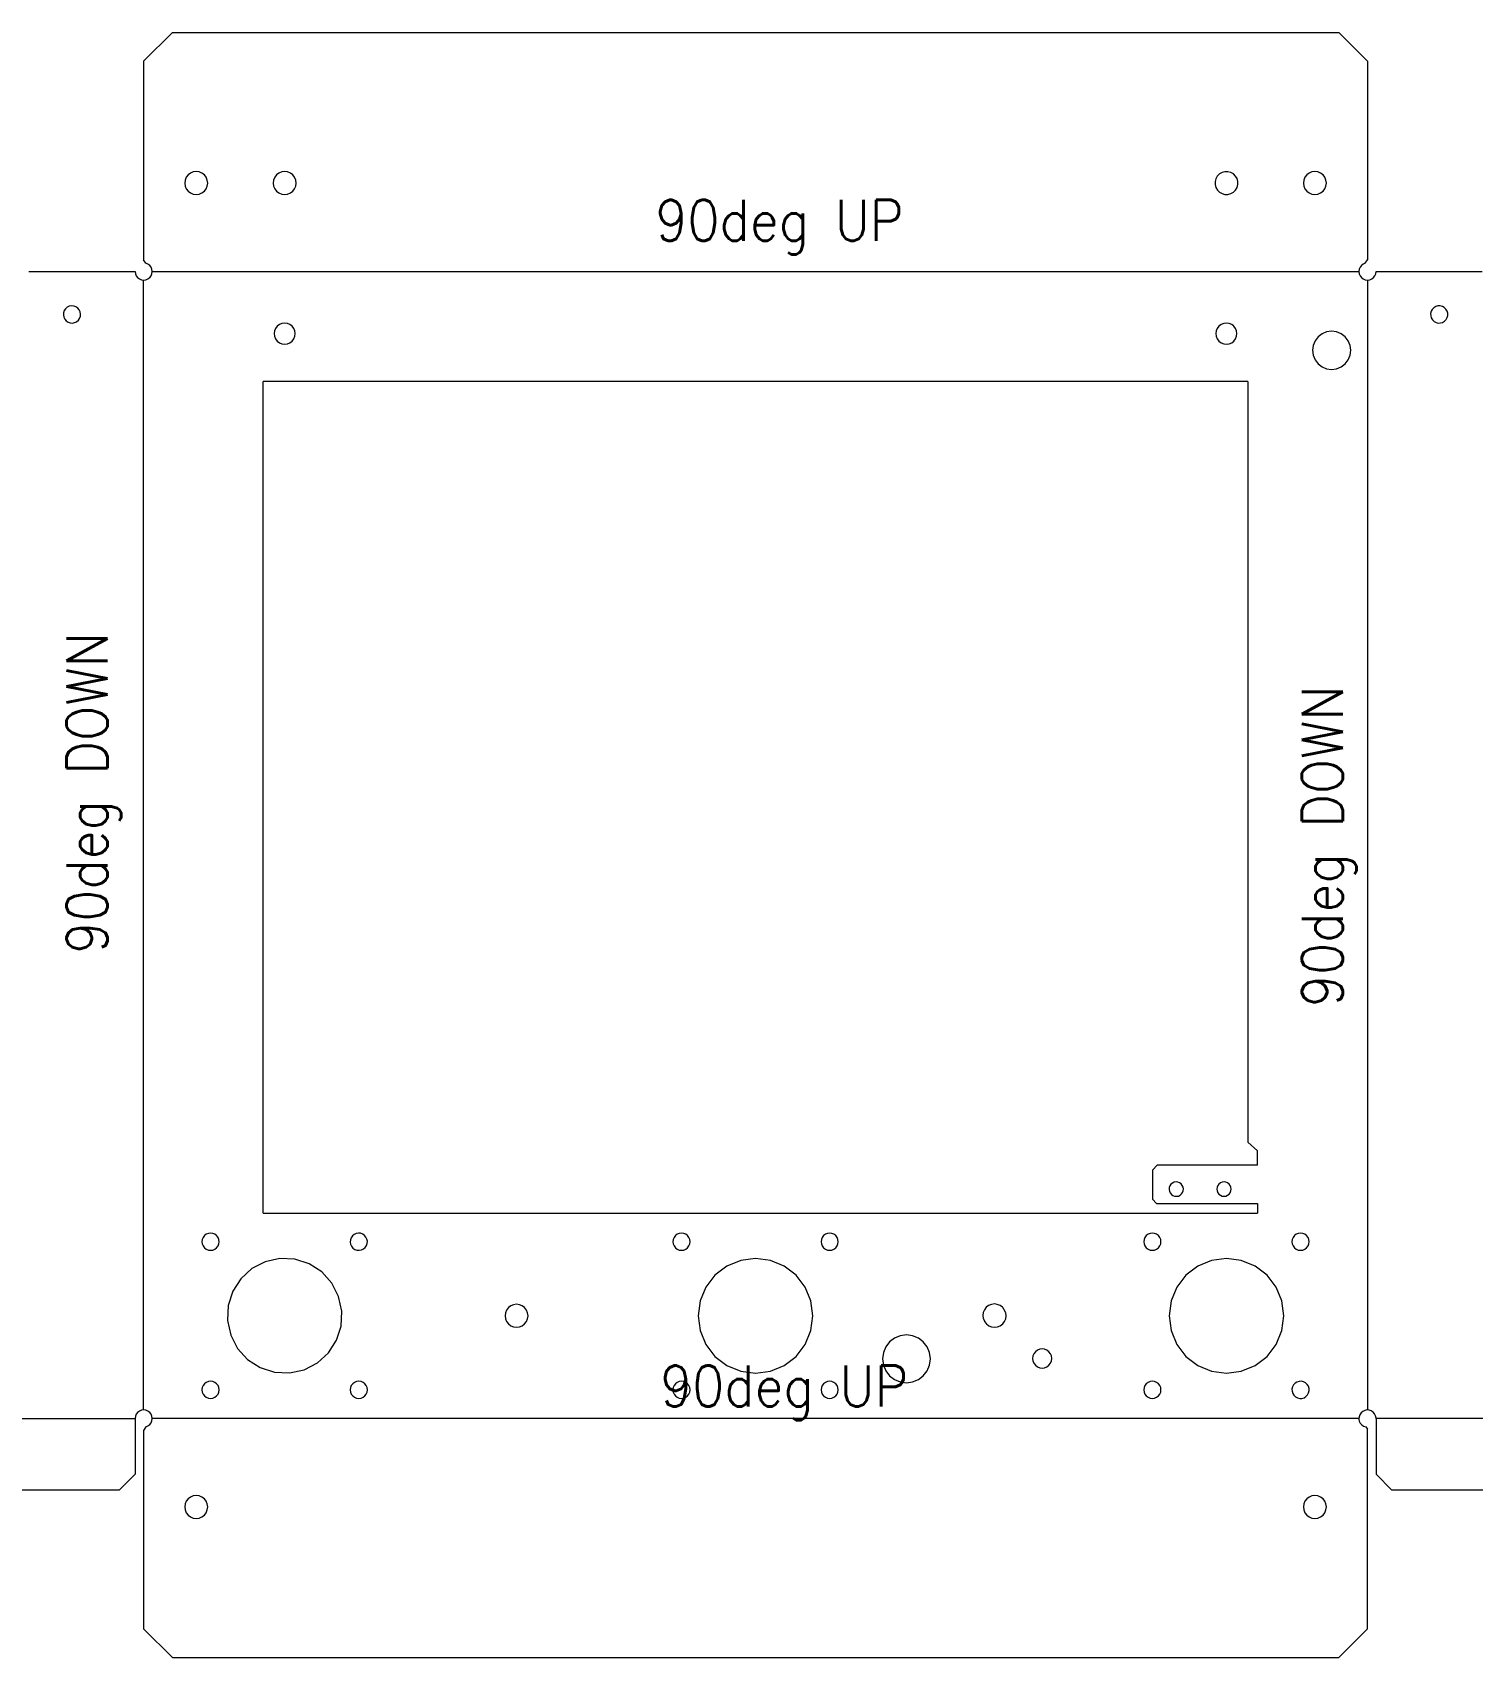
# Model space of a CAD drawing. Extents: x -503 to 536, y -315 to 202.
# Drawn here: x 3.7 to 305, y -315 to 25 of the extents above; entities that cross this region are included whole.
import ezdxf

# ---------------------------------------------------------------- set-up
doc = ezdxf.new("R2010")
doc.units = 0
doc.layers.get('0').update_dxf_attribs({"linetype": 'CONTINUOUS', "lineweight": 25, "true_color": 0xffffff})
doc.layers.add('Layer0', color=7, linetype='BYLAYER', lineweight=5)
doc.styles.add('textstyle1', font='')
doc.styles.add('textstyle12', font='')
doc.styles.add('textstyle13', font='')
doc.styles.add('textstyle2', font='')
doc.styles.get('textstyle1').set_extended_font_data('Standard')
doc.styles.get('textstyle12').set_extended_font_data('Standard')
doc.styles.get('textstyle13').set_extended_font_data('Standard')
doc.styles.get('textstyle2').set_extended_font_data('Standard')

msp = doc.modelspace()

# ---------------------------------------------------------------- linework, layer by layer
at = {"layer": 'Layer0'}
for p, q in [((27, 19), (33, 25)), ((33, 25), (277, 25)), ((283, 19), (277, 25)), ((27, 19), (27, -22.57)), ((283, 19), (283, -22.57)), ((35.68, -5.88), (35.6, -6.5)), ((35.6, -6.5), (35.68, -7.12)), ((35.92, -5.3), (35.68, -5.88)), ((36.3, -4.8), (35.92, -5.3)), ((36.8, -4.42), (36.3, -4.8)), ((37.38, -4.18), (36.8, -4.42)), ((38, -4.1), (37.38, -4.18)), ((38.62, -4.18), (38, -4.1)), ((39.2, -4.42), (38.62, -4.18)), ((39.7, -4.8), (39.2, -4.42)), ((40.08, -5.3), (39.7, -4.8)), ((40.32, -5.88), (40.08, -5.3)), ((40.4, -6.5), (40.32, -5.88)), ((40.32, -7.12), (40.4, -6.5)), ((54.18, -5.88), (54.1, -6.5)), ((54.1, -6.5), (54.18, -7.12)), ((54.42, -5.3), (54.18, -5.88)), ((54.8, -4.8), (54.42, -5.3)), ((55.3, -4.42), (54.8, -4.8)), ((55.88, -4.18), (55.3, -4.42)), ((56.5, -4.1), (55.88, -4.18)), ((57.12, -4.18), (56.5, -4.1)), ((57.7, -4.42), (57.12, -4.18)), ((58.2, -4.8), (57.7, -4.42)), ((58.58, -5.3), (58.2, -4.8)), ((58.82, -5.88), (58.58, -5.3)), ((58.9, -6.5), (58.82, -5.88)), ((58.82, -7.12), (58.9, -6.5)), ((251.28, -5.59), (251.12, -6.19)), ((251.12, -6.19), (251.12, -6.82)), ((251.59, -5.04), (251.28, -5.59)), ((252.03, -4.6), (251.59, -5.04)), ((252.58, -4.29), (252.03, -4.6)), ((253.18, -4.12), (252.58, -4.29)), ((253.81, -4.12), (253.18, -4.12)), ((254.41, -4.28), (253.81, -4.12)), ((254.96, -4.59), (254.41, -4.28)), ((255.4, -5.03), (254.96, -4.59)), ((255.71, -5.58), (255.4, -5.03)), ((255.88, -6.18), (255.71, -5.58)), ((255.88, -6.81), (255.88, -6.18)), ((269.68, -5.88), (269.6, -6.5)), ((269.6, -6.5), (269.68, -7.12)), ((269.92, -5.3), (269.68, -5.88)), ((270.3, -4.8), (269.92, -5.3)), ((270.8, -4.42), (270.3, -4.8)), ((271.38, -4.18), (270.8, -4.42)), ((272, -4.1), (271.38, -4.18)), ((272.62, -4.18), (272, -4.1)), ((273.2, -4.42), (272.62, -4.18)), ((273.7, -4.8), (273.2, -4.42)), ((274.08, -5.3), (273.7, -4.8)), ((274.32, -5.88), (274.08, -5.3)), ((274.4, -6.5), (274.32, -5.88)), ((274.32, -7.12), (274.4, -6.5)), ((35.68, -7.12), (35.92, -7.7)), ((35.92, -7.7), (36.3, -8.2)), ((36.3, -8.2), (36.8, -8.58)), ((36.8, -8.58), (37.38, -8.82)), ((37.38, -8.82), (38, -8.9)), ((38, -8.9), (38.62, -8.82)), ((38.62, -8.82), (39.2, -8.58)), ((39.2, -8.58), (39.7, -8.2)), ((39.7, -8.2), (40.08, -7.7)), ((40.08, -7.7), (40.32, -7.12)), ((54.18, -7.12), (54.42, -7.7)), ((54.42, -7.7), (54.8, -8.2)), ((54.8, -8.2), (55.3, -8.58)), ((55.3, -8.58), (55.88, -8.82)), ((55.88, -8.82), (56.5, -8.9)), ((56.5, -8.9), (57.12, -8.82)), ((57.12, -8.82), (57.7, -8.58)), ((57.7, -8.58), (58.2, -8.2)), ((58.2, -8.2), (58.58, -7.7)), ((58.58, -7.7), (58.82, -7.12)), ((251.12, -6.82), (251.29, -7.42)), ((251.29, -7.42), (251.6, -7.97)), ((251.6, -7.97), (252.04, -8.41)), ((252.04, -8.41), (252.59, -8.72)), ((252.59, -8.72), (253.19, -8.88)), ((253.19, -8.88), (253.82, -8.88)), ((253.82, -8.88), (254.42, -8.71)), ((254.42, -8.71), (254.97, -8.4)), ((254.97, -8.4), (255.41, -7.96)), ((255.41, -7.96), (255.72, -7.41)), ((255.72, -7.41), (255.88, -6.81)), ((269.68, -7.12), (269.92, -7.7)), ((269.92, -7.7), (270.3, -8.2)), ((270.3, -8.2), (270.8, -8.58)), ((270.8, -8.58), (271.38, -8.82)), ((271.38, -8.82), (272, -8.9)), ((272, -8.9), (272.62, -8.82)), ((272.62, -8.82), (273.2, -8.58)), ((273.2, -8.58), (273.7, -8.2)), ((273.7, -8.2), (274.08, -7.7)), ((274.08, -7.7), (274.32, -7.12)), ((27.47, -23.26), (27, -22.57)), ((27.9, -23.44), (27.47, -23.26)), ((28.27, -23.73), (27.9, -23.44)), ((28.56, -24.1), (28.27, -23.73)), ((281.73, -23.73), (281.44, -24.1)), ((282.1, -23.44), (281.73, -23.73)), ((282.53, -23.26), (282.1, -23.44)), ((282.53, -23.26), (283, -22.57)), ((3, -25), (25.2, -25)), ((25.2, -25), (25.26, -25.47)), ((25.26, -25.47), (25.44, -25.9)), ((25.44, -25.9), (25.73, -26.27)), ((25.73, -26.27), (26.1, -26.56)), ((26.1, -26.56), (26.53, -26.74)), ((26.53, -26.74), (27, -26.8)), ((27, -26.8), (27.47, -26.74)), ((27.47, -26.74), (27.9, -26.56)), ((27.9, -26.56), (28.27, -26.27)), ((28.27, -26.27), (28.56, -25.9)), ((28.74, -24.53), (28.56, -24.1)), ((28.56, -25.9), (28.74, -25.47)), ((28.8, -25), (28.74, -24.53)), ((28.74, -25.47), (28.8, -25)), ((281.26, -24.53), (281.2, -25)), ((281.2, -25), (281.26, -25.47)), ((281.44, -24.1), (281.26, -24.53)), ((281.26, -25.47), (281.44, -25.9)), ((281.44, -25.9), (281.73, -26.27)), ((281.73, -26.27), (282.1, -26.56)), ((282.1, -26.56), (282.53, -26.74)), ((282.53, -26.74), (283, -26.8)), ((283, -26.8), (283.47, -26.74)), ((283.47, -26.74), (283.9, -26.56)), ((283.9, -26.56), (284.27, -26.27)), ((284.27, -26.27), (284.56, -25.9)), ((284.56, -25.9), (284.74, -25.47)), ((284.74, -25.47), (284.8, -25)), ((284.8, -25), (307, -25)), ((10.24, -33.63), (10.2, -34.1)), ((10.39, -33.19), (10.24, -33.63)), ((10.66, -32.8), (10.39, -33.19)), ((11.02, -32.49), (10.66, -32.8)), ((11.44, -32.29), (11.02, -32.49)), ((11.9, -32.2), (11.44, -32.29)), ((12.37, -32.24), (11.9, -32.2)), ((12.81, -32.39), (12.37, -32.24)), ((13.2, -32.66), (12.81, -32.39)), ((13.51, -33.02), (13.2, -32.66)), ((13.71, -33.44), (13.51, -33.02)), ((13.8, -33.9), (13.71, -33.44)), ((13.76, -34.37), (13.8, -33.9)), ((296.32, -33.34), (296.21, -33.8)), ((296.21, -33.8), (296.22, -34.27)), ((296.55, -32.93), (296.32, -33.34)), ((296.88, -32.59), (296.55, -32.93)), ((297.28, -32.35), (296.88, -32.59)), ((297.73, -32.22), (297.28, -32.35)), ((298.2, -32.21), (297.73, -32.22)), ((298.66, -32.32), (298.2, -32.21)), ((299.07, -32.55), (298.66, -32.32)), ((299.41, -32.88), (299.07, -32.55)), ((299.65, -33.28), (299.41, -32.88)), ((299.78, -33.73), (299.65, -33.28)), ((299.79, -34.2), (299.78, -33.73)), ((10.2, -34.1), (10.29, -34.56)), ((10.29, -34.56), (10.49, -34.98)), ((10.49, -34.98), (10.8, -35.34)), ((10.8, -35.34), (11.19, -35.61)), ((11.19, -35.61), (11.63, -35.76)), ((11.63, -35.76), (12.1, -35.8)), ((12.1, -35.8), (12.56, -35.71)), ((12.56, -35.71), (12.98, -35.51)), ((12.98, -35.51), (13.34, -35.2)), ((13.34, -35.2), (13.61, -34.81)), ((13.61, -34.81), (13.76, -34.37)), ((54.59, -36.9), (54.37, -37.43)), ((54.94, -36.44), (54.59, -36.9)), ((55.4, -36.09), (54.94, -36.44)), ((55.93, -35.87), (55.4, -36.09)), ((56.5, -35.8), (55.93, -35.87)), ((57.07, -35.87), (56.5, -35.8)), ((57.6, -36.09), (57.07, -35.87)), ((58.06, -36.44), (57.6, -36.09)), ((58.41, -36.9), (58.06, -36.44)), ((58.63, -37.43), (58.41, -36.9)), ((251.59, -36.9), (251.37, -37.43)), ((251.94, -36.44), (251.59, -36.9)), ((252.4, -36.09), (251.94, -36.44)), ((252.93, -35.87), (252.4, -36.09)), ((253.5, -35.8), (252.93, -35.87)), ((254.07, -35.87), (253.5, -35.8)), ((254.6, -36.09), (254.07, -35.87)), ((255.06, -36.44), (254.6, -36.09)), ((255.41, -36.9), (255.06, -36.44)), ((255.63, -37.43), (255.41, -36.9)), ((296.22, -34.27), (296.35, -34.72)), ((296.35, -34.72), (296.59, -35.12)), ((296.59, -35.12), (296.93, -35.45)), ((296.93, -35.45), (297.34, -35.68)), ((297.34, -35.68), (297.8, -35.79)), ((297.8, -35.79), (298.27, -35.78)), ((298.27, -35.78), (298.72, -35.65)), ((298.72, -35.65), (299.12, -35.41)), ((299.12, -35.41), (299.45, -35.07)), ((299.45, -35.07), (299.68, -34.66)), ((299.68, -34.66), (299.79, -34.2)), ((54.37, -37.43), (54.3, -38)), ((54.3, -38), (54.37, -38.57)), ((54.37, -38.57), (54.59, -39.1)), ((54.59, -39.1), (54.94, -39.56)), ((54.94, -39.56), (55.4, -39.91)), ((55.4, -39.91), (55.93, -40.13)), ((55.93, -40.13), (56.5, -40.2)), ((56.5, -40.2), (57.07, -40.13)), ((57.07, -40.13), (57.6, -39.91)), ((57.6, -39.91), (58.06, -39.56)), ((58.06, -39.56), (58.41, -39.1)), ((58.41, -39.1), (58.63, -38.57)), ((58.7, -38), (58.63, -37.43)), ((58.63, -38.57), (58.7, -38)), ((251.37, -37.43), (251.3, -38)), ((251.3, -38), (251.37, -38.57)), ((251.37, -38.57), (251.59, -39.1)), ((251.59, -39.1), (251.94, -39.56)), ((251.94, -39.56), (252.4, -39.91)), ((252.4, -39.91), (252.93, -40.13)), ((252.93, -40.13), (253.5, -40.2)), ((253.5, -40.2), (254.07, -40.13)), ((254.07, -40.13), (254.6, -39.91)), ((254.6, -39.91), (255.06, -39.56)), ((255.06, -39.56), (255.41, -39.1)), ((255.41, -39.1), (255.63, -38.57)), ((255.7, -38), (255.63, -37.43)), ((255.63, -38.57), (255.7, -38)), ((271.64, -40.46), (271.5, -41.5)), ((272.04, -39.5), (271.64, -40.46)), ((272.67, -38.67), (272.04, -39.5)), ((273.5, -38.04), (272.67, -38.67)), ((274.46, -37.64), (273.5, -38.04)), ((275.5, -37.5), (274.46, -37.64)), ((276.54, -37.64), (275.5, -37.5)), ((277.5, -38.04), (276.54, -37.64)), ((278.33, -38.67), (277.5, -38.04)), ((278.96, -39.5), (278.33, -38.67)), ((279.36, -40.46), (278.96, -39.5)), ((279.5, -41.5), (279.36, -40.46)), ((271.5, -41.5), (271.64, -42.54)), ((271.64, -42.54), (272.04, -43.5)), ((272.04, -43.5), (272.67, -44.33)), ((278.33, -44.33), (278.96, -43.5)), ((278.96, -43.5), (279.36, -42.54)), ((279.36, -42.54), (279.5, -41.5)), ((272.67, -44.33), (273.5, -44.96)), ((273.5, -44.96), (274.46, -45.36)), ((274.46, -45.36), (275.5, -45.5)), ((275.5, -45.5), (276.54, -45.36)), ((276.54, -45.36), (277.5, -44.96)), ((277.5, -44.96), (278.33, -44.33)), ((258, -48), (52, -48)), ((52, -222), (52, -48)), ((258, -48), (258, -207.19)), ((260, -209), (258, -207.19)), ((260, -212), (260, -209)), ((238, -213.03), (239.03, -212)), ((238, -213.03), (238, -219.1)), ((260, -212), (239.03, -212)), ((241.54, -216.66), (241.5, -217.05)), ((241.5, -217.05), (241.56, -217.44)), ((241.68, -216.29), (241.54, -216.66)), ((241.56, -217.44), (241.73, -217.79)), ((241.9, -215.98), (241.68, -216.29)), ((242.21, -215.73), (241.9, -215.98)), ((242.56, -215.56), (242.21, -215.73)), ((242.95, -215.5), (242.56, -215.56)), ((243.34, -215.54), (242.95, -215.5)), ((243.71, -215.68), (243.34, -215.54)), ((244.02, -215.9), (243.71, -215.68)), ((244.27, -216.21), (244.02, -215.9)), ((244.44, -216.56), (244.27, -216.21)), ((244.32, -217.71), (244.46, -217.34)), ((244.5, -216.95), (244.44, -216.56)), ((244.46, -217.34), (244.5, -216.95)), ((251.55, -216.61), (251.5, -217)), ((251.5, -217), (251.55, -217.39)), ((251.7, -216.25), (251.55, -216.61)), ((251.55, -217.39), (251.7, -217.75)), ((251.94, -215.94), (251.7, -216.25)), ((252.25, -215.7), (251.94, -215.94)), ((252.61, -215.55), (252.25, -215.7)), ((253, -215.5), (252.61, -215.55)), ((253.39, -215.55), (253, -215.5)), ((253.75, -215.7), (253.39, -215.55)), ((254.06, -215.94), (253.75, -215.7)), ((254.3, -216.25), (254.06, -215.94)), ((254.45, -216.61), (254.3, -216.25)), ((254.3, -217.75), (254.45, -217.39)), ((254.5, -217), (254.45, -216.61)), ((254.45, -217.39), (254.5, -217)), ((238, -219.1), (238.9, -220)), ((238.9, -220), (260, -220)), ((241.73, -217.79), (241.98, -218.1)), ((241.98, -218.1), (242.29, -218.32)), ((242.29, -218.32), (242.66, -218.46)), ((242.66, -218.46), (243.05, -218.5)), ((243.05, -218.5), (243.44, -218.44)), ((243.44, -218.44), (243.79, -218.27)), ((243.79, -218.27), (244.1, -218.02)), ((244.1, -218.02), (244.32, -217.71)), ((251.7, -217.75), (251.94, -218.06)), ((251.94, -218.06), (252.25, -218.3)), ((252.25, -218.3), (252.61, -218.45)), ((252.61, -218.45), (253, -218.5)), ((253, -218.5), (253.39, -218.45)), ((253.39, -218.45), (253.75, -218.3)), ((253.75, -218.3), (254.06, -218.06)), ((254.06, -218.06), (254.3, -217.75)), ((260, -220), (260, -222)), ((52, -222), (260, -222)), ((39.26, -227.53), (39.2, -228)), ((39.44, -227.1), (39.26, -227.53)), ((39.73, -226.73), (39.44, -227.1)), ((40.1, -226.44), (39.73, -226.73)), ((40.53, -226.26), (40.1, -226.44)), ((41, -226.2), (40.53, -226.26)), ((41.47, -226.26), (41, -226.2)), ((41.9, -226.44), (41.47, -226.26)), ((42.27, -226.73), (41.9, -226.44)), ((42.56, -227.1), (42.27, -226.73)), ((42.74, -227.53), (42.56, -227.1)), ((42.8, -228), (42.74, -227.53)), ((70.24, -227.62), (70.2, -228.09)), ((70.4, -227.18), (70.24, -227.62)), ((70.67, -226.79), (70.4, -227.18)), ((71.03, -226.49), (70.67, -226.79)), ((71.45, -226.29), (71.03, -226.49)), ((71.91, -226.2), (71.45, -226.29)), ((72.38, -226.24), (71.91, -226.2)), ((72.82, -226.4), (72.38, -226.24)), ((73.21, -226.67), (72.82, -226.4)), ((73.51, -227.03), (73.21, -226.67)), ((73.71, -227.45), (73.51, -227.03)), ((73.8, -227.91), (73.71, -227.45)), ((137.76, -227.53), (137.7, -228)), ((137.94, -227.1), (137.76, -227.53)), ((138.23, -226.73), (137.94, -227.1)), ((138.6, -226.44), (138.23, -226.73)), ((139.03, -226.26), (138.6, -226.44)), ((139.5, -226.2), (139.03, -226.26)), ((139.97, -226.26), (139.5, -226.2)), ((140.4, -226.44), (139.97, -226.26)), ((140.77, -226.73), (140.4, -226.44)), ((141.06, -227.1), (140.77, -226.73)), ((141.24, -227.53), (141.06, -227.1)), ((141.3, -228), (141.24, -227.53)), ((168.76, -227.53), (168.7, -228)), ((168.94, -227.1), (168.76, -227.53)), ((169.23, -226.73), (168.94, -227.1)), ((169.6, -226.44), (169.23, -226.73)), ((170.03, -226.26), (169.6, -226.44)), ((170.5, -226.2), (170.03, -226.26)), ((170.97, -226.26), (170.5, -226.2)), ((171.4, -226.44), (170.97, -226.26)), ((171.77, -226.73), (171.4, -226.44)), ((172.06, -227.1), (171.77, -226.73)), ((172.24, -227.53), (172.06, -227.1)), ((172.3, -228), (172.24, -227.53)), ((236.26, -227.53), (236.2, -228)), ((236.44, -227.1), (236.26, -227.53)), ((236.73, -226.73), (236.44, -227.1)), ((237.1, -226.44), (236.73, -226.73)), ((237.53, -226.26), (237.1, -226.44)), ((238, -226.2), (237.53, -226.26)), ((238.47, -226.26), (238, -226.2)), ((238.9, -226.44), (238.47, -226.26)), ((239.27, -226.73), (238.9, -226.44)), ((239.56, -227.1), (239.27, -226.73)), ((239.74, -227.53), (239.56, -227.1)), ((239.8, -228), (239.74, -227.53)), ((267.26, -227.53), (267.2, -228)), ((267.44, -227.1), (267.26, -227.53)), ((267.73, -226.73), (267.44, -227.1)), ((268.1, -226.44), (267.73, -226.73)), ((268.53, -226.26), (268.1, -226.44)), ((269, -226.2), (268.53, -226.26)), ((269.47, -226.26), (269, -226.2)), ((269.9, -226.44), (269.47, -226.26)), ((270.27, -226.73), (269.9, -226.44)), ((270.56, -227.1), (270.27, -226.73)), ((270.74, -227.53), (270.56, -227.1)), ((270.8, -228), (270.74, -227.53)), ((39.2, -228), (39.26, -228.47)), ((39.26, -228.47), (39.44, -228.9)), ((39.44, -228.9), (39.73, -229.27)), ((39.73, -229.27), (40.1, -229.56)), ((40.1, -229.56), (40.53, -229.74)), ((40.53, -229.74), (41, -229.8)), ((41, -229.8), (41.47, -229.74)), ((41.47, -229.74), (41.9, -229.56)), ((41.9, -229.56), (42.27, -229.27)), ((42.27, -229.27), (42.56, -228.9)), ((42.56, -228.9), (42.74, -228.47)), ((42.74, -228.47), (42.8, -228)), ((70.2, -228.09), (70.29, -228.55)), ((70.29, -228.55), (70.49, -228.97)), ((70.49, -228.97), (70.79, -229.33)), ((70.79, -229.33), (71.18, -229.6)), ((71.18, -229.6), (71.62, -229.76)), ((71.62, -229.76), (72.09, -229.8)), ((72.09, -229.8), (72.55, -229.71)), ((72.55, -229.71), (72.97, -229.51)), ((72.97, -229.51), (73.33, -229.21)), ((73.33, -229.21), (73.6, -228.82)), ((73.6, -228.82), (73.76, -228.38)), ((73.76, -228.38), (73.8, -227.91)), ((137.7, -228), (137.76, -228.47)), ((137.76, -228.47), (137.94, -228.9)), ((137.94, -228.9), (138.23, -229.27)), ((138.23, -229.27), (138.6, -229.56)), ((138.6, -229.56), (139.03, -229.74)), ((139.03, -229.74), (139.5, -229.8)), ((139.5, -229.8), (139.97, -229.74)), ((139.97, -229.74), (140.4, -229.56)), ((140.4, -229.56), (140.77, -229.27)), ((140.77, -229.27), (141.06, -228.9)), ((141.06, -228.9), (141.24, -228.47)), ((141.24, -228.47), (141.3, -228)), ((168.7, -228), (168.76, -228.47)), ((168.76, -228.47), (168.94, -228.9)), ((168.94, -228.9), (169.23, -229.27)), ((169.23, -229.27), (169.6, -229.56)), ((169.6, -229.56), (170.03, -229.74)), ((170.03, -229.74), (170.5, -229.8)), ((170.5, -229.8), (170.97, -229.74)), ((170.97, -229.74), (171.4, -229.56)), ((171.4, -229.56), (171.77, -229.27)), ((171.77, -229.27), (172.06, -228.9)), ((172.06, -228.9), (172.24, -228.47)), ((172.24, -228.47), (172.3, -228)), ((236.2, -228), (236.26, -228.47)), ((236.26, -228.47), (236.44, -228.9)), ((236.44, -228.9), (236.73, -229.27)), ((236.73, -229.27), (237.1, -229.56)), ((237.1, -229.56), (237.53, -229.74)), ((237.53, -229.74), (238, -229.8)), ((238, -229.8), (238.47, -229.74)), ((238.47, -229.74), (238.9, -229.56)), ((238.9, -229.56), (239.27, -229.27)), ((239.27, -229.27), (239.56, -228.9)), ((239.56, -228.9), (239.74, -228.47)), ((239.74, -228.47), (239.8, -228)), ((267.2, -228), (267.26, -228.47)), ((267.26, -228.47), (267.44, -228.9)), ((267.44, -228.9), (267.73, -229.27)), ((267.73, -229.27), (268.1, -229.56)), ((268.1, -229.56), (268.53, -229.74)), ((268.53, -229.74), (269, -229.8)), ((269, -229.8), (269.47, -229.74)), ((269.47, -229.74), (269.9, -229.56)), ((269.9, -229.56), (270.27, -229.27)), ((270.27, -229.27), (270.56, -228.9)), ((270.56, -228.9), (270.74, -228.47)), ((270.74, -228.47), (270.8, -228)), ((49.66, -233.64), (47.34, -235.75)), ((52.45, -232.21), (49.66, -233.64)), ((55.51, -231.54), (52.45, -232.21)), ((58.64, -231.69), (55.51, -231.54)), ((61.62, -232.65), (58.64, -231.69)), ((64.25, -234.34), (61.62, -232.65)), ((66.36, -236.66), (64.25, -234.34)), ((149, -233.11), (146.51, -235.01)), ((151.89, -231.91), (149, -233.11)), ((155, -231.5), (151.89, -231.91)), ((158.11, -231.91), (155, -231.5)), ((161, -233.11), (158.11, -231.91)), ((163.49, -235.01), (161, -233.11)), ((247.5, -233.11), (245.01, -235.01)), ((250.39, -231.91), (247.5, -233.11)), ((253.5, -231.5), (250.39, -231.91)), ((256.61, -231.91), (253.5, -231.5)), ((259.5, -233.11), (256.61, -231.91)), ((261.99, -235.01), (259.5, -233.11)), ((47.34, -235.75), (45.65, -238.38)), ((67.79, -239.45), (66.36, -236.66)), ((144.61, -237.5), (143.41, -240.39)), ((146.51, -235.01), (144.61, -237.5)), ((165.39, -237.5), (163.49, -235.01)), ((166.59, -240.39), (165.39, -237.5)), ((243.11, -237.5), (241.91, -240.39)), ((245.01, -235.01), (243.11, -237.5)), ((263.89, -237.5), (261.99, -235.01)), ((265.09, -240.39), (263.89, -237.5)), ((44.69, -241.36), (44.54, -244.49)), ((45.65, -238.38), (44.69, -241.36)), ((68.46, -242.51), (67.79, -239.45)), ((104.38, -241.18), (103.8, -241.42)), ((105, -241.1), (104.38, -241.18)), ((105.62, -241.18), (105, -241.1)), ((106.2, -241.42), (105.62, -241.18)), ((143.41, -240.39), (143, -243.5)), ((167, -243.5), (166.59, -240.39)), ((203.75, -241.35), (203.26, -241.73)), ((204.33, -241.11), (203.75, -241.35)), ((204.95, -241.03), (204.33, -241.11)), ((205.57, -241.11), (204.95, -241.03)), ((206.15, -241.35), (205.57, -241.11)), ((206.65, -241.73), (206.15, -241.35)), ((241.91, -240.39), (241.5, -243.5)), ((265.5, -243.5), (265.09, -240.39)), ((44.54, -244.49), (45.21, -247.55)), ((68.31, -245.64), (68.46, -242.51)), ((102.68, -242.88), (102.6, -243.5)), ((102.6, -243.5), (102.68, -244.12)), ((102.92, -242.3), (102.68, -242.88)), ((102.68, -244.12), (102.92, -244.7)), ((103.3, -241.8), (102.92, -242.3)), ((102.92, -244.7), (103.3, -245.2)), ((103.8, -241.42), (103.3, -241.8)), ((106.7, -241.8), (106.2, -241.42)), ((107.08, -242.3), (106.7, -241.8)), ((106.7, -245.2), (107.08, -244.7)), ((107.32, -242.88), (107.08, -242.3)), ((107.08, -244.7), (107.32, -244.12)), ((107.4, -243.5), (107.32, -242.88)), ((107.32, -244.12), (107.4, -243.5)), ((143, -243.5), (143.41, -246.61)), ((166.59, -246.61), (167, -243.5)), ((202.64, -242.81), (202.55, -243.43)), ((202.55, -243.43), (202.64, -244.05)), ((202.87, -242.23), (202.64, -242.81)), ((202.64, -244.05), (202.68, -244.12)), ((202.68, -244.12), (202.87, -244.63)), ((203.26, -241.73), (202.87, -242.23)), ((202.87, -244.63), (202.92, -244.7)), ((202.92, -244.7), (203.26, -245.13)), ((206.7, -241.8), (206.65, -241.73)), ((207.03, -242.23), (206.7, -241.8)), ((206.7, -245.2), (207.08, -244.7)), ((207.08, -242.3), (207.03, -242.23)), ((207.27, -242.81), (207.08, -242.3)), ((207.08, -244.7), (207.32, -244.12)), ((207.32, -242.88), (207.27, -242.81)), ((207.4, -243.5), (207.32, -242.88)), ((207.32, -244.12), (207.4, -243.5)), ((241.5, -243.5), (241.91, -246.61)), ((265.09, -246.61), (265.5, -243.5)), ((45.21, -247.55), (46.64, -250.34)), ((67.35, -248.62), (68.31, -245.64)), ((103.3, -245.2), (103.8, -245.58)), ((103.8, -245.58), (104.38, -245.82)), ((104.38, -245.82), (105, -245.9)), ((105, -245.9), (105.62, -245.82)), ((105.62, -245.82), (106.2, -245.58)), ((106.2, -245.58), (106.7, -245.2)), ((143.41, -246.61), (144.61, -249.5)), ((165.39, -249.5), (166.59, -246.61)), ((184.06, -248.17), (183.02, -248.97)), ((185.26, -247.67), (184.06, -248.17)), ((186.56, -247.5), (185.26, -247.67)), ((187.85, -247.67), (186.56, -247.5)), ((189.06, -248.17), (187.85, -247.67)), ((190.09, -248.97), (189.06, -248.17)), ((203.26, -245.13), (203.3, -245.2)), ((203.3, -245.2), (203.8, -245.58)), ((203.8, -245.58), (204.38, -245.82)), ((204.38, -245.82), (205, -245.9)), ((205, -245.9), (205.62, -245.82)), ((205.62, -245.82), (206.2, -245.58)), ((206.2, -245.58), (206.7, -245.2)), ((241.91, -246.61), (243.11, -249.5)), ((263.89, -249.5), (265.09, -246.61)), ((46.64, -250.34), (48.75, -252.66)), ((63.34, -253.36), (65.66, -251.25)), ((65.66, -251.25), (67.35, -248.62)), ((144.61, -249.5), (146.51, -251.99)), ((163.49, -251.99), (165.39, -249.5)), ((181.73, -251.21), (181.56, -252.5)), ((182.23, -250), (181.73, -251.21)), ((183.02, -248.97), (182.23, -250)), ((190.89, -250), (190.09, -248.97)), ((191.39, -251.21), (190.89, -250)), ((191.56, -252.5), (191.39, -251.21)), ((213.22, -251.43), (213.02, -251.91)), ((213.54, -251.02), (213.22, -251.43)), ((213.95, -250.7), (213.54, -251.02)), ((214.44, -250.5), (213.95, -250.7)), ((214.95, -250.43), (214.44, -250.5)), ((215.47, -250.5), (214.95, -250.43)), ((215.95, -250.7), (215.47, -250.5)), ((216.37, -251.02), (215.95, -250.7)), ((216.69, -251.43), (216.37, -251.02)), ((216.89, -251.91), (216.69, -251.43)), ((243.11, -249.5), (245.01, -251.99)), ((261.99, -251.99), (263.89, -249.5)), ((48.75, -252.66), (51.38, -254.35)), ((51.38, -254.35), (54.36, -255.31)), ((57.49, -255.46), (60.55, -254.79)), ((60.55, -254.79), (63.34, -253.36)), ((146.51, -251.99), (149, -253.89)), ((149, -253.89), (151.89, -255.09)), ((158.11, -255.09), (161, -253.89)), ((161, -253.89), (163.49, -251.99)), ((181.56, -252.5), (181.73, -253.8)), ((181.73, -253.8), (182.23, -255)), ((190.89, -255), (191.39, -253.8)), ((191.39, -253.8), (191.56, -252.5)), ((213.02, -251.91), (212.95, -252.43)), ((212.95, -252.43), (213.02, -252.95)), ((213.02, -252.95), (213.22, -253.43)), ((213.22, -253.43), (213.54, -253.85)), ((213.54, -253.85), (213.95, -254.16)), ((213.95, -254.16), (214.44, -254.36)), ((214.44, -254.36), (214.95, -254.43)), ((214.95, -254.43), (215.47, -254.36)), ((215.47, -254.36), (215.95, -254.16)), ((215.95, -254.16), (216.37, -253.85)), ((216.37, -253.85), (216.69, -253.43)), ((216.69, -253.43), (216.89, -252.95)), ((216.95, -252.43), (216.89, -251.91)), ((216.89, -252.95), (216.95, -252.43)), ((245.01, -251.99), (247.5, -253.89)), ((247.5, -253.89), (250.39, -255.09)), ((256.61, -255.09), (259.5, -253.89)), ((259.5, -253.89), (261.99, -251.99)), ((39.44, -258.1), (39.26, -258.53)), ((39.73, -257.73), (39.44, -258.1)), ((40.1, -257.44), (39.73, -257.73)), ((40.53, -257.26), (40.1, -257.44)), ((41, -257.2), (40.53, -257.26)), ((41.47, -257.26), (41, -257.2)), ((41.9, -257.44), (41.47, -257.26)), ((42.27, -257.73), (41.9, -257.44)), ((42.56, -258.1), (42.27, -257.73)), ((42.74, -258.53), (42.56, -258.1)), ((54.36, -255.31), (57.49, -255.46)), ((70.44, -258.1), (70.26, -258.53)), ((70.73, -257.73), (70.44, -258.1)), ((71.1, -257.44), (70.73, -257.73)), ((71.53, -257.26), (71.1, -257.44)), ((72, -257.2), (71.53, -257.26)), ((72.47, -257.26), (72, -257.2)), ((72.9, -257.44), (72.47, -257.26)), ((73.27, -257.73), (72.9, -257.44)), ((73.56, -258.1), (73.27, -257.73)), ((73.74, -258.53), (73.56, -258.1)), ((137.94, -258.1), (137.76, -258.53)), ((138.23, -257.73), (137.94, -258.1)), ((138.6, -257.44), (138.23, -257.73)), ((139.03, -257.26), (138.6, -257.44)), ((139.5, -257.2), (139.03, -257.26)), ((139.97, -257.26), (139.5, -257.2)), ((140.4, -257.44), (139.97, -257.26)), ((140.77, -257.73), (140.4, -257.44)), ((141.06, -258.1), (140.77, -257.73)), ((141.24, -258.53), (141.06, -258.1)), ((151.89, -255.09), (155, -255.5)), ((155, -255.5), (158.11, -255.09)), ((168.94, -258.1), (168.76, -258.53)), ((169.23, -257.73), (168.94, -258.1)), ((169.6, -257.44), (169.23, -257.73)), ((170.03, -257.26), (169.6, -257.44)), ((170.5, -257.2), (170.03, -257.26)), ((170.97, -257.26), (170.5, -257.2)), ((171.4, -257.44), (170.97, -257.26)), ((171.77, -257.73), (171.4, -257.44)), ((172.06, -258.1), (171.77, -257.73)), ((172.24, -258.53), (172.06, -258.1)), ((182.23, -255), (183.02, -256.04)), ((183.02, -256.04), (184.06, -256.83)), ((184.06, -256.83), (185.26, -257.33)), ((185.26, -257.33), (186.56, -257.5)), ((186.56, -257.5), (187.85, -257.33)), ((187.85, -257.33), (189.06, -256.83)), ((189.06, -256.83), (190.09, -256.04)), ((190.09, -256.04), (190.89, -255)), ((236.44, -258.1), (236.26, -258.53)), ((236.73, -257.73), (236.44, -258.1)), ((237.1, -257.44), (236.73, -257.73)), ((237.53, -257.26), (237.1, -257.44)), ((238, -257.2), (237.53, -257.26)), ((238.47, -257.26), (238, -257.2)), ((238.9, -257.44), (238.47, -257.26)), ((239.27, -257.73), (238.9, -257.44)), ((239.56, -258.1), (239.27, -257.73)), ((239.74, -258.53), (239.56, -258.1)), ((250.39, -255.09), (253.5, -255.5)), ((253.5, -255.5), (256.61, -255.09)), ((267.31, -258.37), (267.21, -258.83)), ((267.53, -257.95), (267.31, -258.37)), ((267.86, -257.61), (267.53, -257.95)), ((268.25, -257.36), (267.86, -257.61)), ((268.7, -257.22), (268.25, -257.36)), ((269.17, -257.21), (268.7, -257.22)), ((269.63, -257.31), (269.17, -257.21)), ((270.05, -257.53), (269.63, -257.31)), ((270.39, -257.86), (270.05, -257.53)), ((270.64, -258.25), (270.39, -257.86)), ((270.78, -258.7), (270.64, -258.25)), ((39.26, -258.53), (39.2, -259)), ((39.2, -259), (39.26, -259.47)), ((39.26, -259.47), (39.44, -259.9)), ((39.44, -259.9), (39.73, -260.27)), ((39.73, -260.27), (40.1, -260.56)), ((40.1, -260.56), (40.53, -260.74)), ((40.53, -260.74), (41, -260.8)), ((41, -260.8), (41.47, -260.74)), ((41.47, -260.74), (41.9, -260.56)), ((41.9, -260.56), (42.27, -260.27)), ((42.27, -260.27), (42.56, -259.9)), ((42.56, -259.9), (42.74, -259.47)), ((42.8, -259), (42.74, -258.53)), ((42.74, -259.47), (42.8, -259)), ((70.26, -258.53), (70.2, -259)), ((70.2, -259), (70.26, -259.47)), ((70.26, -259.47), (70.44, -259.9)), ((70.44, -259.9), (70.73, -260.27)), ((70.73, -260.27), (71.1, -260.56)), ((71.1, -260.56), (71.53, -260.74)), ((71.53, -260.74), (72, -260.8)), ((72, -260.8), (72.47, -260.74)), ((72.47, -260.74), (72.9, -260.56)), ((72.9, -260.56), (73.27, -260.27)), ((73.27, -260.27), (73.56, -259.9)), ((73.56, -259.9), (73.74, -259.47)), ((73.8, -259), (73.74, -258.53)), ((73.74, -259.47), (73.8, -259)), ((137.76, -258.53), (137.7, -259)), ((137.7, -259), (137.76, -259.47)), ((137.76, -259.47), (137.94, -259.9)), ((137.94, -259.9), (138.23, -260.27)), ((138.23, -260.27), (138.6, -260.56)), ((138.6, -260.56), (139.03, -260.74)), ((139.03, -260.74), (139.5, -260.8)), ((139.5, -260.8), (139.97, -260.74)), ((139.97, -260.74), (140.4, -260.56)), ((140.4, -260.56), (140.77, -260.27)), ((140.77, -260.27), (141.06, -259.9)), ((141.06, -259.9), (141.24, -259.47)), ((141.3, -259), (141.24, -258.53)), ((141.24, -259.47), (141.3, -259)), ((168.76, -258.53), (168.7, -259)), ((168.7, -259), (168.76, -259.47)), ((168.76, -259.47), (168.94, -259.9)), ((168.94, -259.9), (169.23, -260.27)), ((169.23, -260.27), (169.6, -260.56)), ((169.6, -260.56), (170.03, -260.74)), ((170.03, -260.74), (170.5, -260.8)), ((170.5, -260.8), (170.97, -260.74)), ((170.97, -260.74), (171.4, -260.56)), ((171.4, -260.56), (171.77, -260.27)), ((171.77, -260.27), (172.06, -259.9)), ((172.06, -259.9), (172.24, -259.47)), ((172.3, -259), (172.24, -258.53)), ((172.24, -259.47), (172.3, -259)), ((236.26, -258.53), (236.2, -259)), ((236.2, -259), (236.26, -259.47)), ((236.26, -259.47), (236.44, -259.9)), ((236.44, -259.9), (236.73, -260.27)), ((236.73, -260.27), (237.1, -260.56)), ((237.1, -260.56), (237.53, -260.74)), ((237.53, -260.74), (238, -260.8)), ((238, -260.8), (238.47, -260.74)), ((238.47, -260.74), (238.9, -260.56)), ((238.9, -260.56), (239.27, -260.27)), ((239.27, -260.27), (239.56, -259.9)), ((239.56, -259.9), (239.74, -259.47)), ((239.8, -259), (239.74, -258.53)), ((239.74, -259.47), (239.8, -259)), ((267.21, -258.83), (267.22, -259.3)), ((267.22, -259.3), (267.36, -259.75)), ((267.36, -259.75), (267.61, -260.14)), ((267.61, -260.14), (267.95, -260.47)), ((267.95, -260.47), (268.37, -260.69)), ((268.37, -260.69), (268.83, -260.79)), ((268.83, -260.79), (269.3, -260.78)), ((269.3, -260.78), (269.75, -260.64)), ((269.75, -260.64), (270.14, -260.39)), ((270.14, -260.39), (270.47, -260.05)), ((270.47, -260.05), (270.69, -259.63)), ((270.69, -259.63), (270.79, -259.17)), ((270.79, -259.17), (270.78, -258.7)), ((25.26, -264.53), (25.2, -265)), ((25.2, -265), (25.2, -276.66)), ((25.44, -264.1), (25.26, -264.53)), ((25.73, -263.73), (25.44, -264.1)), ((26.1, -263.44), (25.73, -263.73)), ((26.53, -263.26), (26.1, -263.44)), ((27, -263.2), (26.53, -263.26)), ((27.47, -263.26), (27, -263.2)), ((27.9, -263.44), (27.47, -263.26)), ((28.27, -263.73), (27.9, -263.44)), ((28.56, -264.1), (28.27, -263.73)), ((28.74, -264.53), (28.56, -264.1)), ((28.8, -265), (28.74, -264.53)), ((28.74, -265.47), (28.8, -265)), ((281.21, -265), (281.2, -265.11)), ((281.2, -265.11), (281.29, -265.57)), ((281.24, -264.64), (281.21, -265)), ((281.39, -264.2), (281.24, -264.64)), ((281.65, -263.81), (281.39, -264.2)), ((282.01, -263.5), (281.65, -263.81)), ((282.43, -263.29), (282.01, -263.5)), ((282.89, -263.2), (282.43, -263.29)), ((283, -263.21), (282.89, -263.2)), ((283.36, -263.24), (283, -263.21)), ((283.8, -263.39), (283.36, -263.24)), ((284.19, -263.65), (283.8, -263.39)), ((284.5, -264.01), (284.19, -263.65)), ((284.71, -264.43), (284.5, -264.01)), ((284.8, -264.89), (284.71, -264.43)), ((284.79, -265), (284.8, -264.89)), ((284.79, -265), (284.79, -276.66)), ((27.47, -266.74), (27, -267.47)), ((27, -267.47), (27, -309)), ((27.47, -266.74), (27.9, -266.56)), ((27.9, -266.56), (28.27, -266.27)), ((28.27, -266.27), (28.56, -265.9)), ((28.56, -265.9), (28.74, -265.47)), ((281.29, -265.57), (281.5, -265.99)), ((281.5, -265.99), (281.81, -266.35)), ((281.81, -266.35), (282.2, -266.61)), ((282.2, -266.61), (282.64, -266.76)), ((282.64, -266.76), (283, -267.2)), ((283, -309), (283, -267.2)), ((25.2, -276.66), (21.86, -280)), ((284.79, -276.66), (288.08, -280)), ((21.86, -280), (-168.5, -280)), ((36.3, -281.8), (35.92, -282.3)), ((36.8, -281.42), (36.3, -281.8)), ((37.38, -281.18), (36.8, -281.42)), ((38, -281.1), (37.38, -281.18)), ((38.62, -281.18), (38, -281.1)), ((39.2, -281.42), (38.62, -281.18)), ((39.7, -281.8), (39.2, -281.42)), ((40.08, -282.3), (39.7, -281.8)), ((270.3, -281.8), (269.92, -282.3)), ((270.8, -281.42), (270.3, -281.8)), ((271.38, -281.18), (270.8, -281.42)), ((272, -281.1), (271.38, -281.18)), ((272.62, -281.18), (272, -281.1)), ((273.2, -281.42), (272.62, -281.18)), ((273.7, -281.8), (273.2, -281.42)), ((274.08, -282.3), (273.7, -281.8)), ((529.66, -280), (288.08, -280)), ((35.68, -282.88), (35.6, -283.5)), ((35.6, -283.5), (35.68, -284.12)), ((35.92, -282.3), (35.68, -282.88)), ((35.68, -284.12), (35.92, -284.7)), ((35.92, -284.7), (36.3, -285.2)), ((36.3, -285.2), (36.8, -285.58)), ((36.8, -285.58), (37.38, -285.82)), ((38.62, -285.82), (39.2, -285.58)), ((39.2, -285.58), (39.7, -285.2)), ((39.7, -285.2), (40.08, -284.7)), ((40.32, -282.88), (40.08, -282.3)), ((40.08, -284.7), (40.32, -284.12)), ((40.4, -283.5), (40.32, -282.88)), ((40.32, -284.12), (40.4, -283.5)), ((269.68, -282.88), (269.6, -283.5)), ((269.6, -283.5), (269.68, -284.12)), ((269.92, -282.3), (269.68, -282.88)), ((269.68, -284.12), (269.92, -284.7)), ((269.92, -284.7), (270.3, -285.2)), ((270.3, -285.2), (270.8, -285.58)), ((270.8, -285.58), (271.38, -285.82)), ((272.62, -285.82), (273.2, -285.58)), ((273.2, -285.58), (273.7, -285.2)), ((273.7, -285.2), (274.08, -284.7)), ((274.32, -282.88), (274.08, -282.3)), ((274.08, -284.7), (274.32, -284.12)), ((274.4, -283.5), (274.32, -282.88)), ((274.32, -284.12), (274.4, -283.5)), ((37.38, -285.82), (38, -285.9)), ((38, -285.9), (38.62, -285.82)), ((271.38, -285.82), (272, -285.9)), ((272, -285.9), (272.62, -285.82)), ((27, -309), (33, -315)), ((277, -315), (283, -309)), ((33, -315), (277, -315))]:
    msp.add_line(p, q, dxfattribs=at)
at = {"layer": 'Layer0', "color": 2, "true_color": 0xffff00}
for p, q in [((27, -263.2), (27, -26.8)), ((28.8, -25), (281.2, -25)), ((283, -26.8), (283, -263.21)), ((-158.09, -265), (25.2, -265)), ((281.21, -265), (28.8, -265)), ((533, -265), (284.79, -265))]:
    msp.add_line(p, q, dxfattribs=at)

# ---------------------------------------------------------------- texts
at = {"char_height": 20, "attachment_point": 2}
for insert, style in [((160, -10), 'textstyle12'), ((161, -253.89), 'textstyle13')]:
    msp.add_mtext('\\H8.57143;90deg UP\\P', dxfattribs=dict(at, insert=insert, style=style))
at = {"char_height": 20, "attachment_point": 2, "rotation": 90}
for insert, style in [((10.88, -134.09), 'textstyle1'), ((269.27, -145.22), 'textstyle2')]:
    msp.add_mtext('\\H8.57143;90deg DOWN\\P\\P', dxfattribs=dict(at, insert=insert, style=style))

doc.saveas('drawing.dxf')
